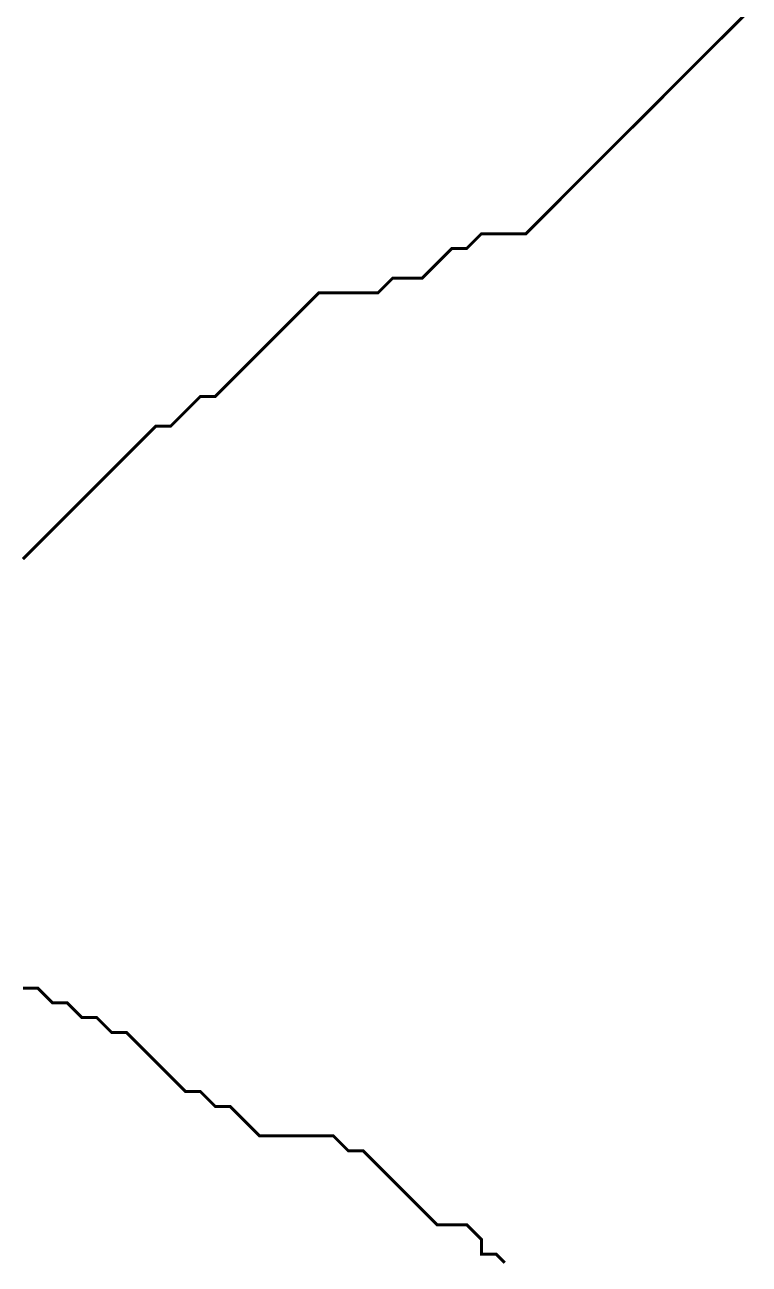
# Model space of a CAD drawing. Header units: metres. Extents: x 442821 to 452274, y 2561971 to 2571293.
# Drawn here: x 447168 to 447363.9, y 2565569.1 to 2565904.4 of the extents above; entities that cross this region are included whole.
import ezdxf

# ---------------------------------------------------------------- set-up
doc = ezdxf.new("R2010")
doc.units = ezdxf.units.M
doc.header["$LTSCALE"] = 8
doc.layers.add('A_STREAMS', color=5, linetype='Continuous')

msp = doc.modelspace()

# ---------------------------------------------------------------- linework, layer by layer
at = {"layer": 'A_STREAMS', "color": 5, "const_width": 0.8}
for points in [[(447167.5, 2565759.89), (447171.5, 2565763.89), (447175.5, 2565767.89), (447179.5, 2565771.9), (447183.5, 2565775.9), (447187.5, 2565779.9), (447191.5, 2565783.9), (447195.5, 2565787.9), (447199.5, 2565791.9), (447203.5, 2565795.9), (447207.5, 2565795.9), (447211.5, 2565799.9), (447215.51, 2565803.91), (447219.51, 2565803.91), (447223.51, 2565807.91), (447227.51, 2565811.91), (447231.51, 2565815.91), (447235.51, 2565819.91), (447239.51, 2565823.91), (447243.51, 2565827.91), (447247.51, 2565831.92), (447251.51, 2565831.92), (447255.51, 2565831.92), (447259.51, 2565831.92), (447263.51, 2565831.92), (447267.51, 2565835.92), (447271.51, 2565835.92), (447275.51, 2565835.92), (447279.51, 2565839.92), (447283.51, 2565843.92), (447287.52, 2565843.92), (447291.52, 2565847.92), (447295.52, 2565847.92), (447299.52, 2565847.92), (447303.52, 2565847.92), (447307.52, 2565851.92), (447311.52, 2565855.92), (447315.52, 2565859.93), (447319.52, 2565863.93), (447323.52, 2565867.93), (447327.52, 2565871.93), (447331.52, 2565875.93), (447335.52, 2565879.93), (447339.52, 2565883.93), (447343.52, 2565887.94), (447347.52, 2565891.94), (447351.52, 2565895.94), (447355.52, 2565899.94), (447359.53, 2565903.94), (447363.53, 2565907.94)], [(447297.79, 2565569.55), (447295.52, 2565571.83), (447291.52, 2565571.83), (447291.52, 2565575.83), (447287.52, 2565579.83), (447283.51, 2565579.83), (447279.51, 2565579.83), (447275.51, 2565583.83), (447271.51, 2565587.83), (447267.51, 2565591.83), (447263.51, 2565595.83), (447259.51, 2565599.84), (447255.51, 2565599.84), (447251.51, 2565603.84), (447247.51, 2565603.84), (447243.51, 2565603.84), (447239.51, 2565603.84), (447235.51, 2565603.84), (447231.51, 2565603.84), (447227.51, 2565607.84), (447223.51, 2565611.84), (447219.51, 2565611.84), (447215.51, 2565615.84), (447211.5, 2565615.84), (447207.5, 2565619.84), (447203.5, 2565623.84), (447199.5, 2565627.84), (447195.5, 2565631.85), (447191.5, 2565631.85), (447187.5, 2565635.85), (447183.5, 2565635.85), (447179.5, 2565639.85), (447175.5, 2565639.85), (447171.5, 2565643.85), (447167.5, 2565643.85)]]:
    msp.add_lwpolyline(points, dxfattribs=at)

doc.saveas('drawing.dxf')
